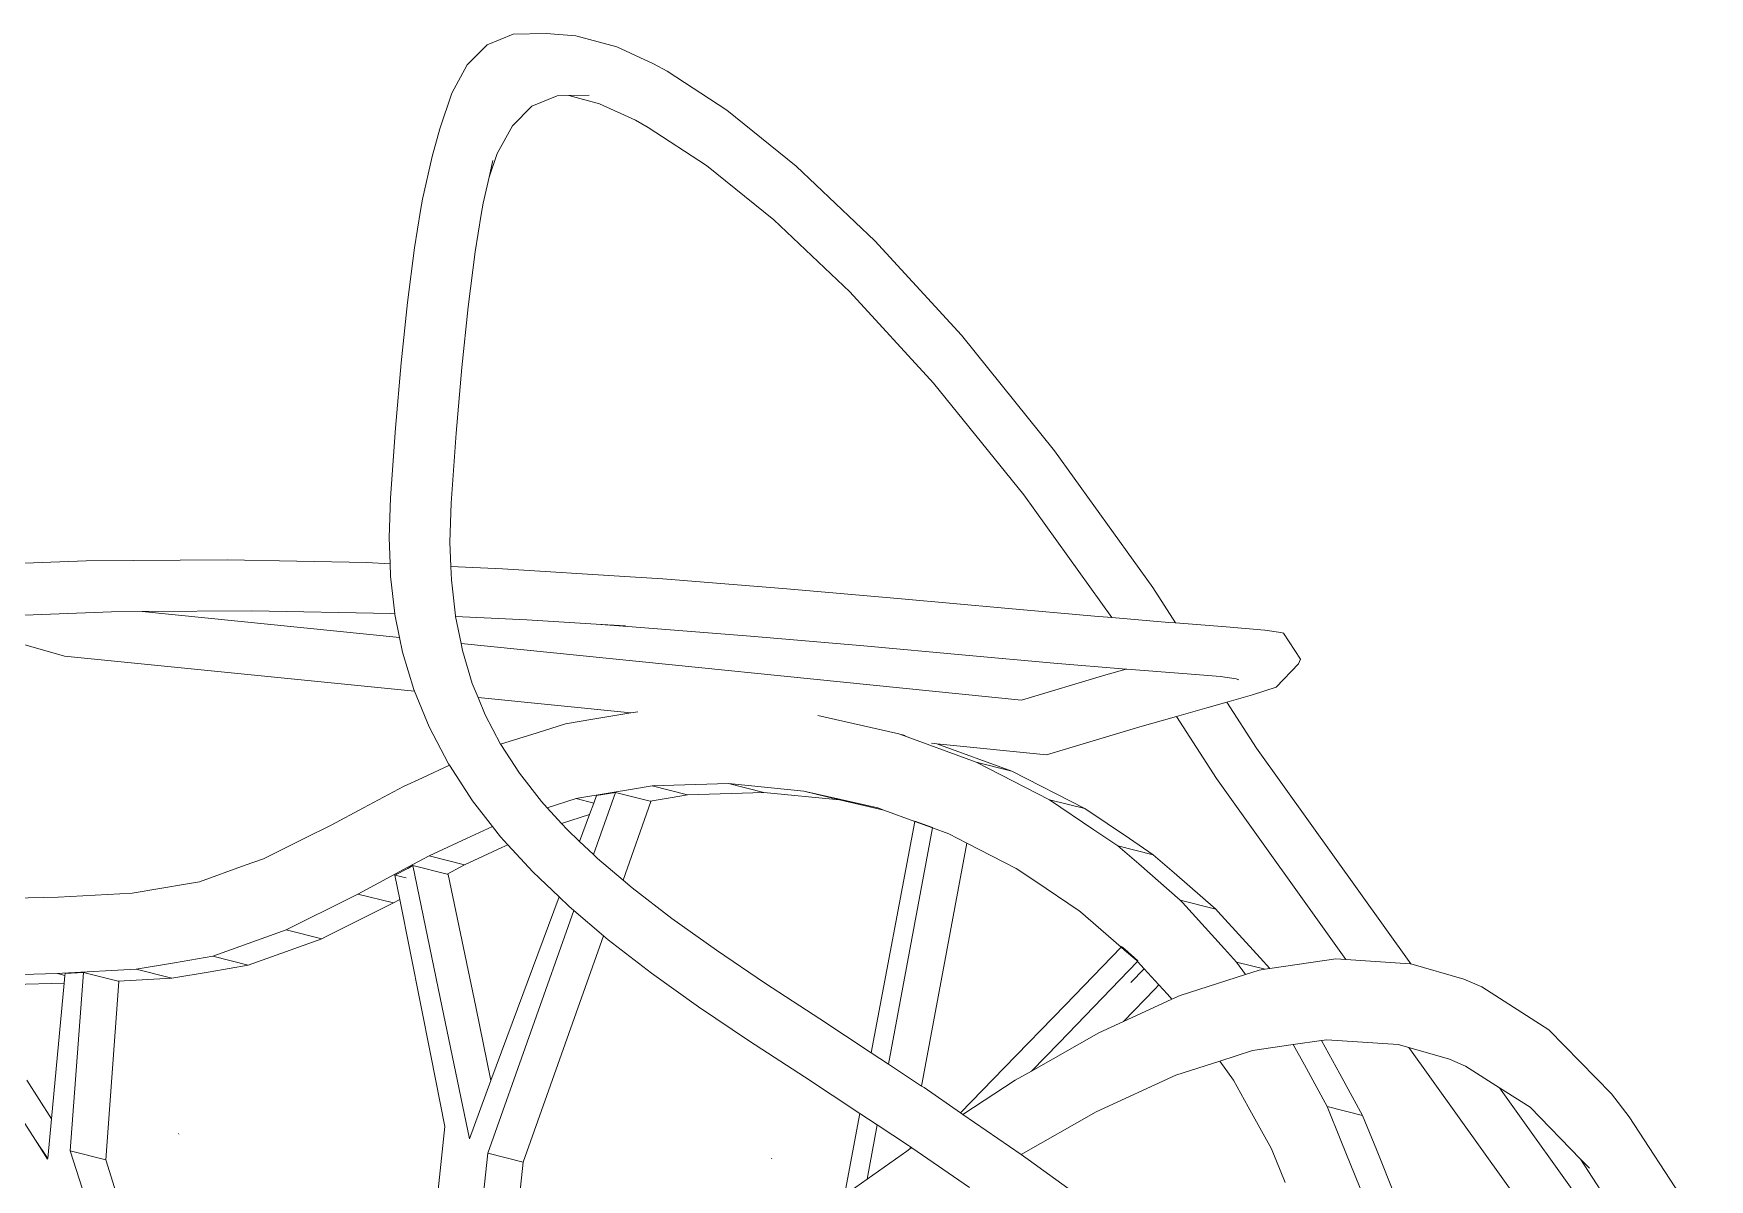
# Model space of a CAD drawing. Header units: millimetres. Extents: x 930469 to 1523124, y -120375 to 411163.
# Drawn here: x 1404443.5 to 1404781.7, y 138806.5 to 139037.7 of the extents above; entities that cross this region are included whole.
import ezdxf

# ---------------------------------------------------------------- set-up
doc = ezdxf.new("R2010")
doc.units = ezdxf.units.MM
for name, color, linetype, lineweight in [('A-NET THAY', 8, 'Continuous', 0), ('COT VACH', 8, 'Continuous', 0), ('xr', 8, 'Continuous', 0)]:
    doc.layers.add(name, color=color, linetype=linetype, lineweight=lineweight)

# ---------------------------------------------------------------- blocks, each defined once
blk = doc.blocks.new('zzz')
at = {"layer": 'xr', "ltscale": 3}
for p, q in [((1230085.75, 23583.06), (1230075.31, 23578.7)), ((1230099.1, 23583.27), (1230085.75, 23583.06)), ((1230099.1, 23583.27), (1230111.11, 23582.34)), ((1230127.64, 23577.87), (1230111.11, 23582.34)), ((1230075.31, 23578.7), (1230067.24, 23570.64)), ((1230142.43, 23571.09), (1230127.64, 23577.87)), ((1230067.24, 23570.64), (1230061.01, 23559.27)), ((1230147.93, 23568.06), (1230142.43, 23571.09)), ((1230172, 23552.29), (1230147.93, 23568.06)), ((1230061.01, 23559.27), (1230056.13, 23544.85)), ((1230103.52, 23558.17), (1230093.36, 23553.93)), ((1230108.31, 23558.24), (1230103.52, 23558.17)), ((1230116.41, 23558.37), (1230108.31, 23558.24)), ((1230108.31, 23558.24), (1230120.64, 23554.91)), ((1230093.36, 23553.93), (1230085.47, 23546.05)), ((1230120.64, 23554.91), (1230135.14, 23548.26)), ((1230200.03, 23529.72), (1230172, 23552.29)), ((1230053.07, 23533.59), (1230056.13, 23544.85)), ((1230085.47, 23546.05), (1230079.36, 23534.89)), ((1230135.14, 23548.26), (1230140.34, 23545.4)), ((1230140.34, 23545.4), (1230163.85, 23529.99)), ((1230053.07, 23533.59), (1230049.18, 23516.49)), ((1230079.36, 23534.89), (1230076.1, 23525.25)), ((1230077.63, 23531.98), (1230076.1, 23525.25)), ((1230163.85, 23529.99), (1230191.01, 23508.12)), ((1230231.73, 23499.68), (1230200.03, 23529.72)), ((1230076.1, 23525.25), (1230073.74, 23514.89)), ((1230049.18, 23516.49), (1230048.32, 23511.81)), ((1230073.74, 23514.89), (1230072.88, 23510.19)), ((1230048.32, 23511.81), (1230045.92, 23496.81)), ((1230072.88, 23510.19), (1230070.48, 23495.15)), ((1230191.01, 23508.12), (1230221.66, 23479.08)), ((1230045.92, 23496.81), (1230043.08, 23474.72)), ((1230070.48, 23495.15), (1230067.62, 23472.97)), ((1230266.69, 23461.57), (1230231.73, 23499.68)), ((1230043.08, 23474.72), (1230040.54, 23450.41)), ((1230221.66, 23479.08), (1230255.46, 23442.24)), ((1230067.62, 23472.97), (1230065.06, 23448.52)), ((1230304.32, 23414.98), (1230266.69, 23461.57)), ((1230040.54, 23450.41), (1230038.25, 23424.08)), ((1230065.06, 23448.52), (1230062.76, 23422.01)), ((1230255.46, 23442.24), (1230291.89, 23397.13)), ((1230038.25, 23424.08), (1230036.23, 23395.92)), ((1230062.76, 23422.01), (1230060.74, 23393.76)), ((1230343.97, 23359.78), (1230304.32, 23414.98)), ((1230036.23, 23395.92), (1230035.76, 23380.01)), ((1230060.74, 23393.76), (1230060.27, 23378.06)), ((1230291.89, 23397.13), (1230327.44, 23347.63)), ((1230035.76, 23380.01), (1230036.15, 23369.39)), ((1230060.27, 23378.06), (1230060.63, 23368.3)), ((1229856.53, 23368.42), (1229913.4, 23370.58)), ((1229913.4, 23370.58), (1229970.29, 23370.99)), ((1229970.29, 23370.99), (1230026.54, 23369.83)), ((1230026.54, 23369.83), (1230036.15, 23369.39)), ((1230036.15, 23369.39), (1230036.34, 23364.35)), ((1230060.63, 23368.3), (1230081.42, 23367.36)), ((1230060.63, 23368.3), (1230060.83, 23362.92)), ((1230081.42, 23367.36), (1230133.02, 23364.15)), ((1230036.34, 23364.35), (1230038.07, 23349.15)), ((1230060.83, 23362.92), (1230062.49, 23348.35)), ((1230133.02, 23364.15), (1230146.16, 23363.22)), ((1230146.16, 23363.22), (1230196.23, 23359.27)), ((1230196.23, 23359.27), (1230242.54, 23355.21)), ((1230353.19, 23345.51), (1230343.97, 23359.78)), ((1230242.54, 23355.21), (1230284.19, 23351.43)), ((1229904.73, 23332.15), (1229852.5, 23346.81)), ((1229867.08, 23347.83), (1229923.63, 23349.98)), ((1229923.63, 23349.98), (1229936.09, 23350.07)), ((1229936.09, 23350.07), (1229980.28, 23350.39)), ((1229936.09, 23350.07), (1230039.97, 23339.62)), ((1229980.28, 23350.39), (1230036.39, 23349.23)), ((1230036.39, 23349.23), (1230038.07, 23349.15)), ((1230038.07, 23349.15), (1230038.09, 23348.93)), ((1230038.09, 23348.93), (1230039.97, 23339.62)), ((1230062.49, 23348.35), (1230062.55, 23348.05)), ((1230062.55, 23348.05), (1230064.75, 23337.13)), ((1230062.55, 23348.05), (1230091.26, 23346.77)), ((1230119.29, 23345.01), (1230091.26, 23346.77)), ((1230284.19, 23351.43), (1230320.39, 23348.21)), ((1230320.39, 23348.21), (1230327.44, 23347.63)), ((1230327.44, 23347.63), (1230350.4, 23345.73)), ((1230350.4, 23345.73), (1230353.19, 23345.51)), ((1230039.97, 23339.62), (1230041.16, 23333.71)), ((1230119.29, 23345.01), (1230131.1, 23344.28)), ((1230132.04, 23344.11), (1230119.29, 23345.01)), ((1230181.59, 23340.2), (1230132.04, 23344.11)), ((1230227.31, 23336.19), (1230181.59, 23340.2)), ((1230353.19, 23345.51), (1230373.53, 23343.93)), ((1230373.53, 23343.93), (1230389.13, 23342.61)), ((1230389.13, 23342.61), (1230395.59, 23341.67)), ((1230395.59, 23341.67), (1230396.72, 23341.31)), ((1230403.63, 23330.84), (1230396.72, 23341.31)), ((1229904.73, 23332.15), (1230045.96, 23317.95)), ((1230041.16, 23333.71), (1230045.69, 23318.62)), ((1230064.75, 23337.13), (1230065.3, 23334.39)), ((1230064.75, 23337.13), (1230291.02, 23314.37)), ((1230065.3, 23334.39), (1230069.29, 23321.09)), ((1230268.4, 23332.46), (1230227.31, 23336.19)), ((1230304.05, 23329.3), (1230268.4, 23332.46)), ((1230333.26, 23326.88), (1230304.05, 23329.3)), ((1230333.26, 23326.88), (1230325.04, 23324.52)), ((1230333.5, 23326.86), (1230333.26, 23326.88)), ((1230356.1, 23325.11), (1230333.5, 23326.86)), ((1230393.7, 23319.61), (1230402.73, 23328.95)), ((1230403.63, 23330.84), (1230402.73, 23328.95)), ((1230045.69, 23318.62), (1230045.96, 23317.95)), ((1230069.29, 23321.09), (1230071.63, 23315.36)), ((1230325.04, 23324.52), (1230291.02, 23314.37)), ((1230371.31, 23323.82), (1230356.1, 23325.11)), ((1230377.59, 23322.9), (1230371.31, 23323.82)), ((1230378.64, 23322.57), (1230377.59, 23322.9)), ((1230393.7, 23319.61), (1230384.15, 23316.46)), ((1230045.96, 23317.95), (1230051.82, 23303.59)), ((1230071.63, 23315.36), (1230074.45, 23308.45)), ((1230071.63, 23315.36), (1230133.24, 23309.17)), ((1230373.85, 23313.55), (1230365.82, 23311.29)), ((1230384.15, 23316.46), (1230373.85, 23313.55)), ((1230385.85, 23294.99), (1230373.85, 23313.55)), ((1230074.45, 23308.45), (1230080.72, 23296.53)), ((1230117.95, 23306.61), (1230106.89, 23304.78)), ((1230133.24, 23309.17), (1230117.95, 23306.61)), ((1230136.15, 23309.66), (1230133.24, 23309.17)), ((1230241.41, 23300.73), (1230208.8, 23308.21)), ((1230353.51, 23307.76), (1230338.69, 23303.51)), ((1230365.82, 23311.29), (1230353.51, 23307.76)), ((1230353.51, 23307.76), (1230369.69, 23282.73)), ((1230051.82, 23303.59), (1230059.69, 23288.62)), ((1230095.53, 23301.18), (1230080.72, 23296.53)), ((1230106.89, 23304.78), (1230095.53, 23301.18)), ((1230241.83, 23300.58), (1230241.41, 23300.73)), ((1230244.08, 23300.06), (1230241.83, 23300.58)), ((1230241.83, 23300.58), (1230272.69, 23289.33)), ((1230338.69, 23303.51), (1230301.08, 23292.29)), ((1230080.72, 23296.53), (1230080.76, 23296.44)), ((1230080.76, 23296.44), (1230088.29, 23284.87)), ((1230256.77, 23296.75), (1230254.59, 23296.96)), ((1230301.08, 23292.29), (1230256.77, 23296.75)), ((1230256.77, 23296.75), (1230287.01, 23285.72)), ((1230385.85, 23294.99), (1230448.15, 23207.92)), ((1230060.05, 23288.07), (1230049.19, 23283.04)), ((1230059.69, 23288.62), (1230060.05, 23288.07)), ((1230060.05, 23288.07), (1230069.34, 23273.78)), ((1230088.29, 23284.87), (1230097.16, 23273.52)), ((1230287.01, 23285.72), (1230272.69, 23289.33)), ((1230272.69, 23289.33), (1230302.28, 23274.19)), ((1230287.01, 23285.72), (1230316.6, 23270.58)), ((1230041.52, 23279.5), (1230025.38, 23270.87)), ((1230049.19, 23283.04), (1230041.52, 23279.5)), ((1230134.79, 23278.55), (1230112.75, 23274.87)), ((1230141.86, 23279.75), (1230134.79, 23278.55)), ((1230172.66, 23280.71), (1230141.86, 23279.75)), ((1230156.18, 23276.14), (1230141.86, 23279.75)), ((1230186.99, 23277.1), (1230172.66, 23280.71)), ((1230203.18, 23277.68), (1230172.66, 23280.71)), ((1230369.69, 23282.73), (1230421.93, 23209.73)), ((1230069.34, 23273.78), (1230077.45, 23263.4)), ((1230097.16, 23273.52), (1230099.54, 23270.92)), ((1230111.2, 23274.61), (1230099.54, 23270.92)), ((1230112.75, 23274.87), (1230111.2, 23274.61)), ((1230118.31, 23272.82), (1230111.2, 23274.61)), ((1230116.59, 23268.17), (1230118.31, 23272.82)), ((1230118.21, 23252.02), (1230127.09, 23277.1)), ((1230118.31, 23272.82), (1230119.42, 23275.82)), ((1230127.09, 23277.1), (1230119.42, 23275.82)), ((1230141.02, 23273.59), (1230127.09, 23277.1)), ((1230130.17, 23241.71), (1230141.41, 23273.49)), ((1230149.11, 23274.94), (1230141.02, 23273.59)), ((1230141.41, 23273.49), (1230141.02, 23273.59)), ((1230156.18, 23276.14), (1230149.11, 23274.94)), ((1230186.99, 23277.1), (1230156.18, 23276.14)), ((1230217.5, 23274.07), (1230186.99, 23277.1)), ((1230217.5, 23274.07), (1230203.18, 23277.68)), ((1230232.98, 23270.84), (1230203.18, 23277.68)), ((1230235.4, 23269.96), (1230217.5, 23274.07)), ((1230320.19, 23262.08), (1230302.28, 23274.19)), ((1230316.6, 23270.58), (1230302.28, 23274.19)), ((1230025.38, 23270.87), (1230012.26, 23263.91)), ((1230099.54, 23270.92), (1230105.33, 23264.61)), ((1230116.59, 23268.17), (1230105.33, 23264.61)), ((1230105.33, 23264.61), (1230107.6, 23262.12)), ((1230112.6, 23257.36), (1230116.59, 23268.17)), ((1230230.34, 23172.07), (1230247.86, 23265.42)), ((1230235.4, 23269.96), (1230232.98, 23270.84)), ((1230247.86, 23265.42), (1230235.4, 23269.96)), ((1230247.86, 23265.42), (1230247.88, 23265.53)), ((1230255.03, 23262.81), (1230247.86, 23265.42)), ((1230255.05, 23262.92), (1230247.88, 23265.53)), ((1230334.52, 23258.47), (1230316.6, 23270.58)), ((1230001.43, 23258.5), (1229985.07, 23250.39)), ((1230012.26, 23263.91), (1230001.43, 23258.5)), ((1230066.9, 23258.48), (1230051.89, 23251.52)), ((1230077.45, 23263.4), (1230066.9, 23258.48)), ((1230077.45, 23263.4), (1230080.73, 23259.22)), ((1230080.73, 23259.22), (1230083.66, 23256.01)), ((1230107.6, 23262.12), (1230112.6, 23257.36)), ((1230237.31, 23167.48), (1230255.03, 23262.81)), ((1230255.03, 23262.81), (1230255.05, 23262.92)), ((1230261.68, 23260.38), (1230255.03, 23262.81)), ((1230268.89, 23256.7), (1230261.68, 23260.38)), ((1230329.81, 23255.56), (1230320.19, 23262.08)), ((1230344.14, 23251.95), (1230334.52, 23258.47)), ((1230051.89, 23251.52), (1230043.27, 23246.9)), ((1230066.21, 23247.91), (1230051.89, 23251.52)), ((1230081.22, 23254.87), (1230066.21, 23247.91)), ((1230083.66, 23256.01), (1230081.22, 23254.87)), ((1230083.66, 23256.01), (1230093.73, 23245.02)), ((1230112.6, 23257.36), (1230118.21, 23252.02)), ((1230118.21, 23252.02), (1230119.79, 23250.51)), ((1230250.67, 23158.67), (1230268.89, 23256.7)), ((1230288.86, 23246.49), (1230268.89, 23256.7)), ((1230338.27, 23248.25), (1230329.81, 23255.56)), ((1230344.14, 23251.95), (1230329.81, 23255.56)), ((1230352.59, 23244.64), (1230344.14, 23251.95)), ((1229977.65, 23247.72), (1229959.12, 23241.08)), ((1229985.07, 23250.39), (1229977.65, 23247.72)), ((1230043.27, 23246.9), (1230023.12, 23236.13)), ((1230043.21, 23246.49), (1230038.07, 23243.74)), ((1230045.26, 23247.59), (1230043.21, 23246.49)), ((1230056.37, 23194.2), (1230045.26, 23247.59)), ((1230059.11, 23244.1), (1230045.26, 23247.59)), ((1230066.21, 23247.91), (1230059.11, 23244.1)), ((1230059.59, 23243.98), (1230059.11, 23244.1)), ((1230093.73, 23245.02), (1230104.31, 23234.95)), ((1230119.79, 23250.51), (1230130.17, 23241.71)), ((1230296.36, 23241.44), (1230288.86, 23246.49)), ((1230355.07, 23233.65), (1230338.27, 23248.25)), ((1230369.39, 23230.04), (1230352.59, 23244.64)), ((1229954.33, 23240.26), (1229932.05, 23236.48)), ((1229959.12, 23241.08), (1229954.33, 23240.26)), ((1230042.57, 23242.61), (1230038.07, 23243.74)), ((1230040.04, 23233.91), (1230038.07, 23243.74)), ((1230070.69, 23190.59), (1230059.59, 23243.98)), ((1230130.17, 23241.71), (1230133.86, 23238.58)), ((1230133.86, 23238.58), (1230149.86, 23226.25)), ((1230314.23, 23229.36), (1230296.36, 23241.44)), ((1229902.12, 23234.86), (1229869.54, 23234.06)), ((1229902.12, 23234.86), (1229932.05, 23236.48)), ((1230019.38, 23234.25), (1229995.51, 23222.34)), ((1230033.7, 23230.64), (1230009.83, 23218.73)), ((1230023.12, 23236.13), (1230019.38, 23234.25)), ((1230037.45, 23232.52), (1230023.12, 23236.13)), ((1230037.45, 23232.52), (1230033.7, 23230.64)), ((1230040.04, 23233.91), (1230037.45, 23232.52)), ((1230052.57, 23171), (1230040.04, 23233.91)), ((1230076.84, 23160.84), (1230104.31, 23234.95)), ((1230104.31, 23234.95), (1230108.23, 23231.21)), ((1230108.23, 23231.21), (1230110.25, 23229.5)), ((1230355.94, 23232.7), (1230355.07, 23233.65)), ((1230369.39, 23230.04), (1230355.07, 23233.65)), ((1230372.97, 23213.97), (1230355.94, 23232.7)), ((1230110.25, 23229.5), (1230075.52, 23131.54)), ((1230110.25, 23229.5), (1230122.25, 23219.32)), ((1230149.86, 23226.25), (1230167.8, 23213.43)), ((1230314.76, 23228.91), (1230314.23, 23229.36)), ((1230331.17, 23214.72), (1230314.76, 23228.91)), ((1230370.26, 23229.09), (1230369.39, 23230.04)), ((1230387.3, 23210.36), (1230370.26, 23229.09)), ((1229994.22, 23221.7), (1229972.08, 23213.73)), ((1230008.54, 23218.09), (1229986.41, 23210.12)), ((1229995.51, 23222.34), (1229994.22, 23221.7)), ((1230008.54, 23218.09), (1229994.22, 23221.7)), ((1230009.83, 23218.73), (1230008.54, 23218.09)), ((1230122.25, 23219.32), (1230089.84, 23127.93)), ((1230122.25, 23219.32), (1230124.2, 23217.67)), ((1230124.2, 23217.67), (1230141.64, 23204.22)), ((1229964.53, 23211.03), (1229949.1, 23208.39)), ((1229972.08, 23213.73), (1229964.53, 23211.03)), ((1229978.85, 23207.42), (1229964.53, 23211.03)), ((1230167.8, 23213.43), (1230187.68, 23200)), ((1230308.6, 23191.34), (1230331.17, 23214.72)), ((1230331.17, 23214.72), (1230331.37, 23214.92)), ((1230332.57, 23213.51), (1230331.17, 23214.72)), ((1230332.63, 23213.84), (1230331.37, 23214.92)), ((1230337.46, 23209.26), (1230332.57, 23213.51)), ((1230337.98, 23209.19), (1230332.63, 23213.84)), ((1230377.74, 23208.7), (1230372.97, 23213.97)), ((1230391.18, 23206.07), (1230387.3, 23210.36)), ((1229901.92, 23204.03), (1229869.69, 23203.23)), ((1229903.94, 23204.14), (1229901.92, 23204.03)), ((1229904.82, 23203.3), (1229901.92, 23204.03)), ((1229933.67, 23205.77), (1229903.94, 23204.14)), ((1229904.82, 23203.3), (1229904.89, 23204.08)), ((1229912.34, 23204.49), (1229904.89, 23204.08)), ((1229907.01, 23132.55), (1229912.34, 23204.49)), ((1229926.31, 23200.97), (1229912.34, 23204.49)), ((1229949.1, 23208.39), (1229933.67, 23205.77)), ((1229947.99, 23202.16), (1229933.67, 23205.77)), ((1229963.43, 23204.78), (1229947.99, 23202.16)), ((1229978.85, 23207.42), (1229963.43, 23204.78)), ((1229986.41, 23210.12), (1229978.85, 23207.42)), ((1230141.64, 23204.22), (1230160.62, 23190.66)), ((1230330.61, 23201.52), (1230337.75, 23208.95)), ((1230335.14, 23200.38), (1230340.5, 23205.94)), ((1230337.75, 23208.95), (1230337.46, 23209.26)), ((1230337.93, 23209.14), (1230337.46, 23209.26)), ((1230337.75, 23208.95), (1230337.93, 23209.14)), ((1230340.5, 23205.94), (1230337.75, 23208.95)), ((1230337.93, 23209.14), (1230337.98, 23209.19)), ((1230346.42, 23199.46), (1230340.5, 23205.94)), ((1230381.35, 23203.66), (1230355.02, 23195.21)), ((1230381.35, 23203.66), (1230377.74, 23208.7)), ((1230389.29, 23205.79), (1230377.74, 23208.7)), ((1230386.92, 23205.45), (1230381.35, 23203.66)), ((1230389.29, 23205.79), (1230386.92, 23205.45)), ((1230391.18, 23206.07), (1230389.29, 23205.79)), ((1230417.89, 23209.99), (1230391.18, 23206.07)), ((1230421.93, 23209.73), (1230417.89, 23209.99)), ((1230447.81, 23208.02), (1230421.93, 23209.73)), ((1230448.15, 23207.92), (1230447.81, 23208.02)), ((1230469.46, 23201.78), (1230448.15, 23207.92)), ((1229904.52, 23200.13), (1229884.01, 23199.62)), ((1229899.42, 23145.49), (1229904.52, 23200.13)), ((1229904.52, 23200.13), (1229904.82, 23203.3)), ((1229921.33, 23128.94), (1229926.67, 23200.88)), ((1229947.99, 23202.16), (1229926.31, 23200.97)), ((1229926.67, 23200.88), (1229926.31, 23200.97)), ((1230187.68, 23200), (1230209.57, 23185.76)), ((1230306.12, 23176.16), (1230330.61, 23201.52)), ((1230332.21, 23184.73), (1230344.93, 23197.91)), ((1230344.93, 23197.91), (1230346.42, 23199.46)), ((1230349.88, 23195.68), (1230346.42, 23199.46)), ((1230476.75, 23198.63), (1230469.46, 23201.78)), ((1230503.88, 23181.37), (1230476.75, 23198.63)), ((1230068.12, 23137.31), (1230056.37, 23194.2)), ((1230076.84, 23160.84), (1230070.69, 23190.59)), ((1230160.62, 23190.66), (1230181.2, 23176.76)), ((1230283.99, 23165.99), (1230308.6, 23191.34)), ((1230351.69, 23193.68), (1230332.21, 23184.73)), ((1230351.69, 23193.68), (1230349.88, 23195.68)), ((1230355.02, 23195.21), (1230351.69, 23193.68)), ((1230209.57, 23185.76), (1230230.34, 23172.07)), ((1230332.21, 23184.73), (1230322.19, 23180.13)), ((1230181.2, 23176.76), (1230203.36, 23162.34)), ((1230322.19, 23180.13), (1230294.99, 23164.7)), ((1230412.05, 23177.03), (1230400.64, 23175.36)), ((1230414.19, 23177.35), (1230412.05, 23177.03)), ((1230419.47, 23163.57), (1230412.05, 23177.03)), ((1230442.98, 23175.45), (1230414.19, 23177.35)), ((1230529.12, 23155.48), (1230503.88, 23181.37)), ((1230058.22, 23142.4), (1230052.57, 23171)), ((1230230.34, 23172.07), (1230237.31, 23167.48)), ((1230294.99, 23164.7), (1230306.12, 23176.16)), ((1230384.27, 23172.95), (1230371.03, 23168.71)), ((1230400.64, 23175.36), (1230384.27, 23172.95)), ((1230405.15, 23167.18), (1230400.64, 23175.36)), ((1230447.36, 23174.18), (1230442.98, 23175.45)), ((1230463.74, 23169.46), (1230447.36, 23174.18)), ((1230447.36, 23174.18), (1230568.68, 23004.64)), ((1229892.92, 23136.89), (1229875.11, 23164.68)), ((1230237.31, 23167.48), (1230250.67, 23158.67)), ((1230266.34, 23147.9), (1230283.99, 23165.99)), ((1230294.99, 23164.7), (1230288.44, 23160.98)), ((1230353.25, 23163.01), (1230321.17, 23148.26)), ((1230371.03, 23168.71), (1230353.25, 23163.01)), ((1230376.53, 23161.01), (1230371.03, 23168.71)), ((1230414.32, 23150.42), (1230405.15, 23167.18)), ((1230428.64, 23146.81), (1230419.47, 23163.57)), ((1230470.25, 23166.65), (1230463.74, 23169.46)), ((1230483.9, 23157.96), (1230470.25, 23166.65)), ((1229899.42, 23145.49), (1229889.43, 23161.07)), ((1230068.12, 23137.31), (1230076.84, 23160.84)), ((1230203.36, 23162.34), (1230225.75, 23147.59)), ((1230250.67, 23158.67), (1230251.65, 23158.02)), ((1230251.65, 23158.02), (1230266.34, 23147.9)), ((1230288.44, 23160.98), (1230267.28, 23147.25)), ((1230382.51, 23150.24), (1230376.53, 23161.01)), ((1230496.26, 23150.1), (1230483.9, 23157.96)), ((1230483.9, 23157.96), (1230551.41, 23063.62)), ((1230391.83, 23133.34), (1230382.51, 23150.24)), ((1230419.89, 23136.73), (1230414.32, 23150.42)), ((1230428.64, 23146.81), (1230414.32, 23150.42)), ((1230516.67, 23129.16), (1230496.26, 23150.1)), ((1230529.12, 23155.48), (1230536.28, 23146.29)), ((1229897.92, 23129.45), (1229899.42, 23145.49)), ((1230219.56, 23114.63), (1230225.75, 23147.59)), ((1230225.75, 23147.59), (1230232.76, 23142.97)), ((1230228.7, 23121.11), (1230232.76, 23142.97)), ((1230232.76, 23142.97), (1230245.31, 23134.7)), ((1230266.34, 23147.9), (1230267.28, 23147.25)), ((1230267.28, 23147.25), (1230290.8, 23131.04)), ((1230321.17, 23148.26), (1230290.8, 23131.04)), ((1230434.21, 23133.12), (1230428.64, 23146.81)), ((1230558.73, 23111.79), (1230536.28, 23146.29)), ((1229897.92, 23129.45), (1229892.92, 23136.89)), ((1229897.88, 23129.12), (1229892.92, 23136.89)), ((1229950.81, 23139.28), (1229950.76, 23139.59)), ((1230039.76, 22969.51), (1230058.22, 23142.4)), ((1230427.65, 23117.5), (1230419.89, 23136.73)), ((1229897.88, 23129.12), (1229897.92, 23129.45)), ((1229911.95, 23117.06), (1229907.01, 23132.55)), ((1229921.33, 23128.94), (1229907.01, 23132.55)), ((1230060.08, 22987.26), (1230075.52, 23131.54)), ((1230089.84, 23127.93), (1230075.52, 23131.54)), ((1230190.08, 23129.32), (1230190.2, 23129.62)), ((1230244.64, 23132.42), (1230228.7, 23121.11)), ((1230244.64, 23132.42), (1230245.95, 23133.29)), ((1230245.31, 23134.7), (1230246.11, 23134.14)), ((1230245.95, 23133.29), (1230246.11, 23134.14)), ((1230245.95, 23133.29), (1230246.66, 23133.77)), ((1230246.11, 23134.14), (1230246.66, 23133.77)), ((1230246.66, 23133.77), (1230269.93, 23117.72)), ((1230290.8, 23131.04), (1230293.63, 23129.09)), ((1230293.63, 23129.09), (1230335.07, 23099.21)), ((1230397.38, 23119.79), (1230391.83, 23133.34)), ((1230441.97, 23113.89), (1230434.21, 23133.12)), ((1230516.67, 23129.16), (1230534.78, 23101.34)), ((1230520.24, 23125.51), (1230516.67, 23129.16)), ((1229926.27, 23113.45), (1229921.33, 23128.94)), ((1230076.27, 23001.06), (1230089.84, 23127.93)), ((1230228.7, 23121.11), (1230219.56, 23114.63))]:
    blk.add_line(p, q, dxfattribs=at)
blk = doc.blocks.new('frefegthmm')
at = {"layer": 'A-NET THAY', "xscale": 0.5, "yscale": 0.5, "zscale": 0.5, "rotation": 90}
blk.add_blockref('zzz', (1600967.07, -98280.98), dxfattribs=at)

msp = doc.modelspace()

# ---------------------------------------------------------------- block references
at = {"layer": 'COT VACH', "rotation": 269.9999999999985}
msp.add_blockref('frefegthmm', (887778.35, 1728213.12), dxfattribs=at)

doc.saveas('drawing.dxf')
